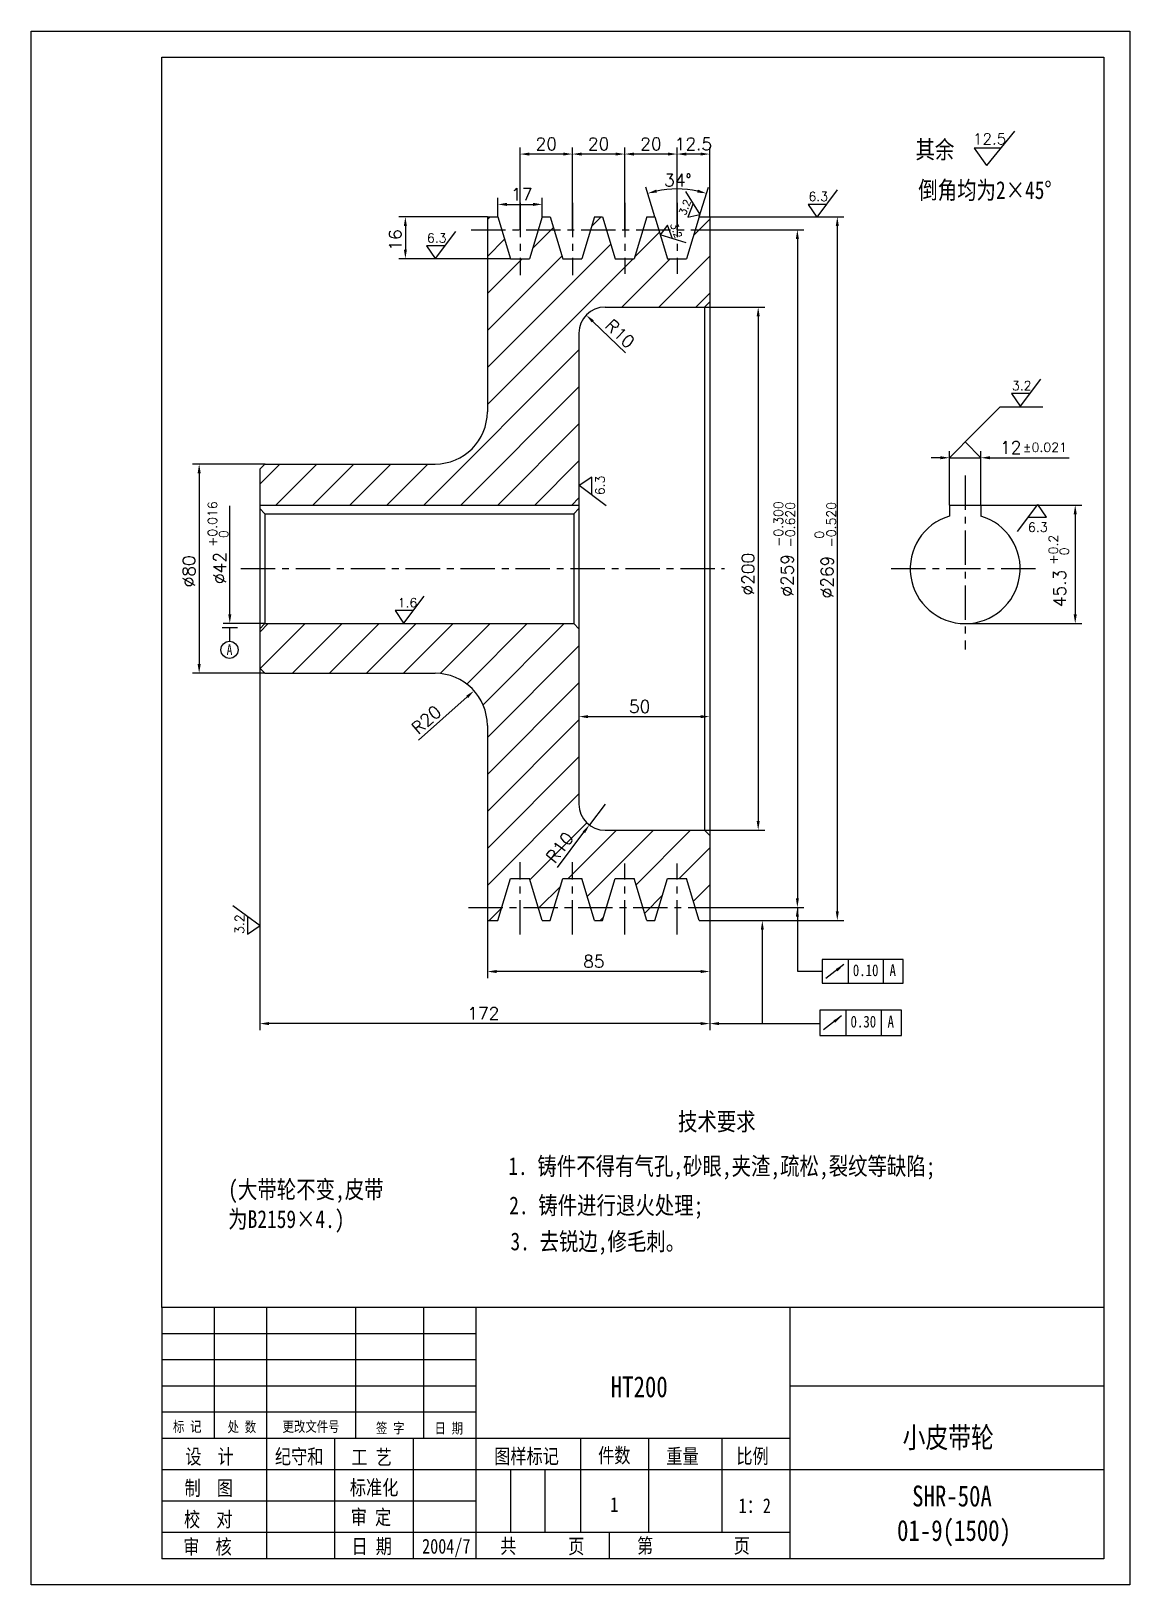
# Model space of a CAD drawing. Extents: x 346 to 766, y 135 to 729.
import ezdxf

# ---------------------------------------------------------------- set-up
doc = ezdxf.new("R2010")
doc.units = 0
doc.header["$LTSCALE"] = 10.5
doc.header["$MEASUREMENT"] = 0
doc.linetypes.add('CENTER', pattern=[2, 1.25, -0.25, 0.25, -0.25])
doc.layers.get('0').update_dxf_attribs({"color": 2, "linetype": 'CONTINUOUS'})
doc.layers.get('DEFPOINTS').update_dxf_attribs({"linetype": 'CONTINUOUS'})
doc.layers.add('PART', color=3, linetype='CONTINUOUS')
doc.layers.add('SMPEN_THICK', color=7, linetype='CONTINUOUS')
doc.styles.add('HZDX', font='', dxfattribs={"width": 0.8, "height": 7.5})
doc.styles.get("Standard").update_dxf_attribs({"font": 'txt.shx', "height": 4.75, "bigfont": 'hzfs.shx'})
doc.styles.get('HZDX').set_extended_font_data('SimSun')
doc.dimstyles.get("Standard").update_dxf_attribs({"dimtxt": 0.18, "dimasz": 0.18, "dimexe": 0.18, "dimexo": 0.0625, "dimgap": 0.09, "dimtad": 0, "dimtih": 1, "dimtoh": 1, "dimdec": 4, "dimzin": 0, "dimdsep": 46, "dimtxsty": 'Standard', "dimcen": 0.09, "dimadec": 0, "dimazin": 0, "dimtfac": 1, "dimtdec": 4, "dimtofl": 0, "dimtmove": 0, "dimatfit": 3, "dimfxl": 1, "dimtolj": 1, "dimtzin": 0, "dimarcsym": 0})

# ---------------------------------------------------------------- blocks, each defined once
blk = doc.blocks.new('*D5')
at = {"layer": 'DEFPOINTS', "color": 0, "transparency": 16777216}
for p in [(593.31, 682.31), (605.81, 658.32), (593.31, 653.32)]:
    blk.add_point(p, dxfattribs=at)
at = {"layer": 'SMPEN_THICK', "color": 2, "lineweight": -2, "transparency": 16777216}
for p, q in [((593.31, 653.32), (593.31, 684.81)), ((605.81, 658.32), (605.81, 684.81)), ((602.31, 682.31), (596.81, 682.31))]:
    blk.add_line(p, q, dxfattribs=at)
at = {"layer": 'SMPEN_THICK', "color": 2, "transparency": 16777216}
for points in [[(596.81, 682.89), (596.81, 681.73), (593.31, 682.31)], [(602.31, 682.89), (602.31, 681.73), (605.81, 682.31)]]:
    blk.add_solid(points, dxfattribs=at)
at = {"layer": 'SMPEN_THICK', "color": 2, "transparency": 16777216, "insert": (599.56, 686.18), "char_height": 4.75, "attachment_point": 5}
blk.add_mtext('\\A1;12.5', dxfattribs=at)
blk = doc.blocks.new('*D6')
at = {"layer": 'DEFPOINTS', "color": 0, "transparency": 16777216}
for p in [(573.31, 682.31), (573.31, 653.32), (593.31, 653.32)]:
    blk.add_point(p, dxfattribs=at)
at = {"layer": 'SMPEN_THICK', "color": 2, "lineweight": -2, "transparency": 16777216}
for p, q in [((573.31, 653.32), (573.31, 684.81)), ((593.31, 653.32), (593.31, 684.81)), ((589.81, 682.31), (576.81, 682.31))]:
    blk.add_line(p, q, dxfattribs=at)
at = {"layer": 'SMPEN_THICK', "color": 2, "transparency": 16777216}
for points in [[(576.81, 682.89), (576.81, 681.73), (573.31, 682.31)], [(589.81, 682.89), (589.81, 681.73), (593.31, 682.31)]]:
    blk.add_solid(points, dxfattribs=at)
at = {"layer": 'SMPEN_THICK', "color": 2, "transparency": 16777216, "insert": (583.31, 686.18), "char_height": 4.75, "attachment_point": 5}
blk.add_mtext('\\A1;20', dxfattribs=at)
blk = doc.blocks.new('*D7')
at = {"layer": 'DEFPOINTS', "color": 0, "transparency": 16777216}
for p in [(553.31, 682.31), (553.31, 653.32), (573.31, 653.32)]:
    blk.add_point(p, dxfattribs=at)
at = {"layer": 'SMPEN_THICK', "color": 2, "lineweight": -2, "transparency": 16777216}
for p, q in [((553.31, 653.32), (553.31, 684.81)), ((573.31, 653.32), (573.31, 684.81)), ((569.81, 682.31), (556.81, 682.31))]:
    blk.add_line(p, q, dxfattribs=at)
at = {"layer": 'SMPEN_THICK', "color": 2, "transparency": 16777216}
for points in [[(556.81, 682.89), (556.81, 681.73), (553.31, 682.31)], [(569.81, 682.89), (569.81, 681.73), (573.31, 682.31)]]:
    blk.add_solid(points, dxfattribs=at)
at = {"layer": 'SMPEN_THICK', "color": 2, "transparency": 16777216, "insert": (563.31, 686.18), "char_height": 4.75, "attachment_point": 5}
blk.add_mtext('\\A1;20', dxfattribs=at)
blk = doc.blocks.new('*D8')
at = {"layer": 'DEFPOINTS', "color": 0, "transparency": 16777216}
for p in [(533.31, 682.31), (533.31, 653.32), (553.31, 653.32)]:
    blk.add_point(p, dxfattribs=at)
at = {"layer": 'SMPEN_THICK', "color": 2, "lineweight": -2, "transparency": 16777216}
for p, q in [((533.31, 653.32), (533.31, 684.81)), ((553.31, 653.32), (553.31, 684.81)), ((549.81, 682.31), (536.81, 682.31))]:
    blk.add_line(p, q, dxfattribs=at)
at = {"layer": 'SMPEN_THICK', "color": 2, "transparency": 16777216}
for points in [[(536.81, 682.89), (536.81, 681.73), (533.31, 682.31)], [(549.81, 682.89), (549.81, 681.73), (553.31, 682.31)]]:
    blk.add_solid(points, dxfattribs=at)
at = {"layer": 'SMPEN_THICK', "color": 2, "transparency": 16777216, "insert": (543.31, 686.18), "char_height": 4.75, "attachment_point": 5}
blk.add_mtext('\\A1;20', dxfattribs=at)
blk = doc.blocks.new('*D9')
at = {"layer": 'DEFPOINTS', "color": 0, "transparency": 16777216}
for p in [(541.81, 663.07), (524.81, 658.32), (541.81, 658.32)]:
    blk.add_point(p, dxfattribs=at)
at = {"layer": 'SMPEN_THICK', "color": 2, "lineweight": -2, "transparency": 16777216}
for p, q in [((524.81, 658.32), (524.81, 665.57)), ((541.81, 658.32), (541.81, 665.57)), ((528.31, 663.07), (538.31, 663.07))]:
    blk.add_line(p, q, dxfattribs=at)
at = {"layer": 'SMPEN_THICK', "color": 2, "transparency": 16777216}
for points in [[(528.31, 663.66), (528.31, 662.49), (524.81, 663.07)], [(538.31, 663.66), (538.31, 662.49), (541.81, 663.07)]]:
    blk.add_solid(points, dxfattribs=at)
at = {"layer": 'SMPEN_THICK', "color": 2, "transparency": 16777216, "insert": (533.96, 666.95), "char_height": 4.75, "attachment_point": 5}
blk.add_mtext('\\A1;17', dxfattribs=at)
blk = doc.blocks.new('*D10')
at = {"layer": 'DEFPOINTS', "color": 0, "transparency": 16777216}
for p in [(520.81, 658.32), (489.47, 642.32), (529.7, 642.32)]:
    blk.add_point(p, dxfattribs=at)
at = {"layer": 'SMPEN_THICK', "color": 2, "lineweight": -2, "transparency": 16777216}
for p, q in [((520.81, 658.32), (486.97, 658.32)), ((489.47, 654.82), (489.47, 645.82)), ((529.7, 642.32), (486.97, 642.32))]:
    blk.add_line(p, q, dxfattribs=at)
at = {"layer": 'SMPEN_THICK', "color": 2, "transparency": 16777216}
for points in [[(488.89, 654.82), (490.05, 654.82), (489.47, 658.32)], [(488.89, 645.82), (490.05, 645.82), (489.47, 642.32)]]:
    blk.add_solid(points, dxfattribs=at)
at = {"layer": 'SMPEN_THICK', "color": 2, "transparency": 16777216, "insert": (485.6, 649.47), "char_height": 4.75, "attachment_point": 5, "rotation": 90}
blk.add_mtext('\\A1;16', dxfattribs=at)
blk = doc.blocks.new('*D11')
at = {"layer": 'DEFPOINTS', "color": 0, "transparency": 16777216}
for p in [(605.81, 653.32), (605.81, 394.32), (639.3, 394.32)]:
    blk.add_point(p, dxfattribs=at)
at = {"layer": 'SMPEN_THICK', "color": 2, "lineweight": -2, "transparency": 16777216}
for p, q in [((605.81, 653.32), (641.8, 653.32)), ((639.3, 649.82), (639.3, 397.82)), ((605.81, 394.32), (641.8, 394.32))]:
    blk.add_line(p, q, dxfattribs=at)
at = {"layer": 'SMPEN_THICK', "color": 2, "transparency": 16777216}
for points in [[(638.72, 649.82), (639.89, 649.82), (639.3, 653.32)], [(638.72, 397.82), (639.89, 397.82), (639.3, 394.32)]]:
    blk.add_solid(points, dxfattribs=at)
at = {"layer": 'SMPEN_THICK', "color": 2, "transparency": 16777216, "insert": (635.43, 521.28), "char_height": 4.75, "attachment_point": 5, "rotation": 90}
blk.add_mtext('\\A1;%%c259', dxfattribs=at)
blk = doc.blocks.new('*D12')
at = {"layer": 'DEFPOINTS', "color": 0, "transparency": 16777216}
for p in [(603.81, 623.82), (603.81, 423.82), (624.33, 423.82)]:
    blk.add_point(p, dxfattribs=at)
at = {"layer": 'SMPEN_THICK', "color": 2, "lineweight": -2, "transparency": 16777216}
for p, q in [((603.81, 623.82), (626.83, 623.82)), ((624.33, 620.32), (624.33, 427.32)), ((603.81, 423.82), (626.83, 423.82))]:
    blk.add_line(p, q, dxfattribs=at)
at = {"layer": 'SMPEN_THICK', "color": 2, "transparency": 16777216}
for points in [[(623.74, 620.32), (624.91, 620.32), (624.33, 623.82)], [(623.74, 427.32), (624.91, 427.32), (624.33, 423.82)]]:
    blk.add_solid(points, dxfattribs=at)
at = {"layer": 'SMPEN_THICK', "color": 2, "transparency": 16777216, "insert": (620.45, 521.72), "char_height": 4.75, "attachment_point": 5, "rotation": 90}
blk.add_mtext('\\A1;%%c200', dxfattribs=at)
blk = doc.blocks.new('*D13')
at = {"layer": 'DEFPOINTS', "color": 0, "transparency": 16777216}
for p in [(605.81, 658.32), (605.81, 389.32), (654.56, 389.32)]:
    blk.add_point(p, dxfattribs=at)
at = {"layer": 'SMPEN_THICK', "color": 2, "lineweight": -2, "transparency": 16777216}
for p, q in [((605.81, 658.32), (657.06, 658.32)), ((654.56, 654.82), (654.56, 392.82)), ((605.81, 389.32), (657.06, 389.32))]:
    blk.add_line(p, q, dxfattribs=at)
at = {"layer": 'SMPEN_THICK', "color": 2, "transparency": 16777216}
for points in [[(653.98, 654.82), (655.14, 654.82), (654.56, 658.32)], [(653.98, 392.82), (655.14, 392.82), (654.56, 389.32)]]:
    blk.add_solid(points, dxfattribs=at)
at = {"layer": 'SMPEN_THICK', "color": 2, "transparency": 16777216, "insert": (650.68, 520.62), "char_height": 4.75, "attachment_point": 5, "rotation": 90}
blk.add_mtext('\\A1;%%c269', dxfattribs=at)
blk = doc.blocks.new('*D14')
at = {"layer": 'DEFPOINTS', "color": 0, "transparency": 16777216}
for p in [(435.85, 563.82), (410.66, 483.82), (435.81, 483.82)]:
    blk.add_point(p, dxfattribs=at)
at = {"layer": 'SMPEN_THICK', "color": 2, "lineweight": -2, "transparency": 16777216}
for p, q in [((435.85, 563.82), (408.16, 563.82)), ((410.66, 560.32), (410.66, 487.32)), ((435.81, 483.82), (408.16, 483.82))]:
    blk.add_line(p, q, dxfattribs=at)
at = {"layer": 'SMPEN_THICK', "color": 2, "transparency": 16777216}
for points in [[(410.07, 560.32), (411.24, 560.32), (410.66, 563.82)], [(410.07, 487.32), (411.24, 487.32), (410.66, 483.82)]]:
    blk.add_solid(points, dxfattribs=at)
at = {"layer": 'SMPEN_THICK', "color": 2, "transparency": 16777216, "insert": (406.78, 522.82), "char_height": 4.75, "attachment_point": 5, "rotation": 90}
blk.add_mtext('\\A1;%%c80', dxfattribs=at)
blk = doc.blocks.new('*D15')
at = {"layer": 'DEFPOINTS', "color": 0, "transparency": 16777216}
for p in [(520.81, 389.32), (605.81, 389.32), (520.81, 369.81)]:
    blk.add_point(p, dxfattribs=at)
at = {"layer": 'SMPEN_THICK', "color": 2, "lineweight": -2, "transparency": 16777216}
for p, q in [((520.81, 389.32), (520.81, 367.31)), ((605.81, 389.32), (605.81, 367.31)), ((602.31, 369.81), (524.31, 369.81))]:
    blk.add_line(p, q, dxfattribs=at)
at = {"layer": 'SMPEN_THICK', "color": 2, "transparency": 16777216}
for points in [[(524.31, 370.4), (524.31, 369.23), (520.81, 369.81)], [(602.31, 370.4), (602.31, 369.23), (605.81, 369.81)]]:
    blk.add_solid(points, dxfattribs=at)
at = {"layer": 'SMPEN_THICK', "color": 2, "transparency": 16777216, "insert": (561.52, 373.69), "char_height": 4.75, "attachment_point": 5}
blk.add_mtext('\\A1;85', dxfattribs=at)
blk = doc.blocks.new('*D16')
at = {"layer": 'DEFPOINTS', "color": 0, "transparency": 16777216}
for p in [(433.81, 485.82), (605.81, 389.32), (433.81, 349.91)]:
    blk.add_point(p, dxfattribs=at)
at = {"layer": 'SMPEN_THICK', "color": 2, "lineweight": -2, "transparency": 16777216}
for p, q in [((433.81, 485.82), (433.81, 347.41)), ((605.81, 389.32), (605.81, 347.41)), ((602.31, 349.91), (437.31, 349.91))]:
    blk.add_line(p, q, dxfattribs=at)
at = {"layer": 'SMPEN_THICK', "color": 2, "transparency": 16777216}
for points in [[(437.31, 350.5), (437.31, 349.33), (433.81, 349.91)], [(602.31, 350.5), (602.31, 349.33), (605.81, 349.91)]]:
    blk.add_solid(points, dxfattribs=at)
at = {"layer": 'SMPEN_THICK', "color": 2, "transparency": 16777216, "insert": (519.26, 353.79), "char_height": 4.75, "attachment_point": 5}
blk.add_mtext('\\A1;172', dxfattribs=at)
blk = doc.blocks.new('*D17')
at = {"layer": 'DEFPOINTS', "color": 0, "transparency": 16777216}
for p in [(555.81, 523.82), (605.81, 523.82), (605.81, 467.26)]:
    blk.add_point(p, dxfattribs=at)
at = {"layer": 'SMPEN_THICK', "color": 2, "lineweight": -2, "transparency": 16777216}
for p, q in [((555.81, 523.82), (555.81, 464.76)), ((605.81, 523.82), (605.81, 464.76)), ((559.31, 467.26), (602.31, 467.26))]:
    blk.add_line(p, q, dxfattribs=at)
at = {"layer": 'SMPEN_THICK', "color": 2, "transparency": 16777216}
for points in [[(559.31, 467.84), (559.31, 466.67), (555.81, 467.26)], [(602.31, 467.84), (602.31, 466.67), (605.81, 467.26)]]:
    blk.add_solid(points, dxfattribs=at)
at = {"layer": 'SMPEN_THICK', "color": 2, "transparency": 16777216, "insert": (579, 471.13), "char_height": 4.75, "attachment_point": 5}
blk.add_mtext('\\A1;50', dxfattribs=at)
blk = doc.blocks.new('*D18')
at = {"layer": 'DEFPOINTS', "color": 0, "transparency": 16777216}
for p in [(565.81, 433.82), (559.79, 425.83)]:
    blk.add_point(p, dxfattribs=at)
at = {"layer": 'SMPEN_THICK', "color": 2, "lineweight": -2, "transparency": 16777216}
for p, q in [((565.81, 433.82), (559.79, 425.83)), ((547.59, 409.61), (557.69, 423.03))]:
    blk.add_line(p, q, dxfattribs=at)
at = {"layer": 'SMPEN_THICK', "color": 2, "transparency": 16777216}
blk.add_solid([(557.22, 423.38), (558.16, 422.68), (559.79, 425.83)], dxfattribs=at)
at = {"layer": 'SMPEN_THICK', "color": 2, "transparency": 16777216, "insert": (548.49, 417.25), "char_height": 4.75, "attachment_point": 5, "rotation": 53.04412}
blk.add_mtext('\\A1;R10', dxfattribs=at)
blk = doc.blocks.new('*D19')
at = {"layer": 'DEFPOINTS', "color": 0, "transparency": 16777216}
for p in [(515.71, 477.15), (500.81, 463.82)]:
    blk.add_point(p, dxfattribs=at)
at = {"layer": 'SMPEN_THICK', "color": 2, "lineweight": -2, "transparency": 16777216}
blk.add_line((494.52, 458.2), (513.1, 474.82), dxfattribs=at)
at = {"layer": 'SMPEN_THICK', "color": 2, "transparency": 16777216}
blk.add_solid([(512.71, 475.25), (513.49, 474.38), (515.71, 477.15)], dxfattribs=at)
at = {"layer": 'SMPEN_THICK', "color": 2, "transparency": 16777216, "insert": (497.48, 466.04), "char_height": 4.75, "attachment_point": 5, "rotation": 41.8118}
blk.add_mtext('\\A1;R20', dxfattribs=at)
blk = doc.blocks.new('*D20')
at = {"layer": 'DEFPOINTS', "color": 0, "transparency": 16777216}
for p in [(558.6, 620.75), (565.81, 613.82)]:
    blk.add_point(p, dxfattribs=at)
at = {"layer": 'SMPEN_THICK', "color": 2, "lineweight": -2, "transparency": 16777216}
blk.add_line((573.65, 606.27), (561.12, 618.33), dxfattribs=at)
at = {"layer": 'SMPEN_THICK', "color": 2, "transparency": 16777216}
blk.add_solid([(561.53, 618.75), (560.72, 617.91), (558.6, 620.75)], dxfattribs=at)
at = {"layer": 'SMPEN_THICK', "color": 2, "transparency": 16777216, "insert": (571.54, 613.68), "char_height": 4.75, "attachment_point": 5, "rotation": 316.10186}
blk.add_mtext('\\A1;R10', dxfattribs=at)

msp = doc.modelspace()

# ---------------------------------------------------------------- hatches: boundary and pattern name
at = {"layer": 'SMPEN_THICK'}
h = msp.add_hatch(dxfattribs=at)
h.set_pattern_fill('ANSI31', color=256, scale=80, style=0)
h.set_pattern_definition([(45, (0, 37.507), (-7.07107, 7.07107), [])])
h.paths.add_polyline_path([(565.80521, 623.81902), (603.80521, 623.81902), (605.80521, 625.81902), (605.80521, 653.31902), (600.27656, 653.31902), (596.91352, 642.31902), (589.6969, 642.31902), (586.9254, 651.38421), (586.90662, 651.38997), (586.91863, 651.40634), (586.33387, 653.31902), (580.27656, 653.31902), (576.91352, 642.31902), (569.6969, 642.31902), (566.33387, 653.31902), (560.27656, 653.31902), (556.91352, 642.31902), (549.6969, 642.31902), (546.33387, 653.31902), (540.27656, 653.31902), (536.91352, 642.31902), (529.6969, 642.31902), (526.33387, 653.31902), (520.80521, 653.31902), (520.80521, 583.81902, -0.414213562), (500.80521, 563.81902), (435.80521, 563.81902), (433.80521, 561.81902), (433.80521, 548.11902), (555.80521, 548.11902), (555.80521, 613.81902, -0.414213562)])
h.paths.add_polyline_path([(520.80521, 463.81902), (520.80521, 394.31902), (526.33387, 394.31902), (529.6969, 405.31902), (536.91352, 405.31902), (540.27656, 394.31902), (546.33387, 394.31902), (549.6969, 405.31902), (556.91352, 405.31902), (560.27656, 394.31902), (566.33387, 394.31902), (569.6969, 405.31902), (576.91352, 405.31902), (580.27656, 394.31902), (586.33387, 394.31902), (589.6969, 405.31902), (596.91352, 405.31902), (600.27656, 394.31902), (605.80521, 394.31902), (605.80521, 421.81902), (603.80521, 423.81902), (565.80521, 423.81902, -0.414213562), (555.80521, 433.81902), (555.80521, 500.81902), (553.80521, 502.81902), (435.80521, 502.81902), (433.80521, 500.81902), (433.80521, 485.81902), (435.80521, 483.81902), (500.80521, 483.81902, -0.414213562)])
h.paths.add_polyline_path([(520.80521, 394.31902), (520.80521, 389.31902), (524.80521, 389.31902), (526.33387, 394.31902)])
h.paths.add_polyline_path([(544.80521, 389.31902), (546.33387, 394.31902), (540.27656, 394.31902), (541.80521, 389.31902)])
h.paths.add_polyline_path([(564.80521, 389.31902), (566.33387, 394.31902), (560.27656, 394.31902), (561.80521, 389.31902)])
h.paths.add_polyline_path([(584.80521, 389.31902), (586.33387, 394.31902), (580.27656, 394.31902), (581.80521, 389.31902)])
h.paths.add_polyline_path([(605.80521, 389.31902), (605.80521, 394.31902), (600.27656, 394.31902), (601.80521, 389.31902)])
h.paths.add_polyline_path([(605.80521, 653.31902), (605.80521, 658.31902), (601.80521, 658.31902), (600.27656, 653.31902)])
h.paths.add_polyline_path([(586.33387, 653.31902), (584.80521, 658.31902), (581.80521, 658.31902), (580.27656, 653.31902)])
h.paths.add_polyline_path([(566.33387, 653.31902), (564.80521, 658.31902), (561.80521, 658.31902), (560.27656, 653.31902)])
h.paths.add_polyline_path([(541.80521, 658.31902), (540.27656, 653.31902), (546.33387, 653.31902), (544.80521, 658.31902)])
h.paths.add_polyline_path([(520.80521, 658.31902), (520.80521, 653.31902), (526.33387, 653.31902), (524.80521, 658.31902)])

# ---------------------------------------------------------------- linework, layer by layer
for p, q in [((722.24457, 691.09477), (711.5818, 677.99018)), ((706.81924, 684.51071), (711.5818, 677.99018)), ((716.88734, 684.51071), (706.81924, 684.51071)), ((596.54437, 668.05147), (602.00745, 659.271)), ((654.44959, 668.58084), (646.7223, 658.21812)), ((599.43689, 663.4025), (597.41259, 658.23697)), ((643.42322, 663.09412), (646.7223, 658.21812)), ((650.35824, 663.09412), (643.42322, 663.09412)), ((589.69351, 655.18671), (586.90662, 651.38997)), ((591.55811, 649.96141), (589.69351, 655.18671)), ((597.41259, 658.23697), (602.00745, 659.271)), ((508.63162, 652.72405), (500.90433, 642.36133)), ((596.79219, 648.35392), (586.90662, 651.38997)), ((497.60525, 647.23733), (500.90433, 642.36133)), ((504.54028, 647.23733), (497.60525, 647.23733)), ((732.20076, 596.2605), (724.47347, 585.89778)), ((728.10942, 590.77379), (721.17439, 590.77379)), ((721.17439, 590.77379), (724.47347, 585.89778)), ((560.73019, 558.85323), (555.85418, 555.55414)), ((560.73019, 551.9182), (560.73019, 558.85323)), ((566.21691, 547.82686), (555.85418, 555.55414)), ((723.49116, 537.96376), (731.21844, 548.32648)), ((734.51752, 543.45047), (731.21844, 548.32648)), ((727.5825, 543.45047), (734.51752, 543.45047)), ((496.53619, 513.31598), (488.8089, 502.95326)), ((485.50982, 507.82926), (488.8089, 502.95326)), ((492.44484, 507.82926), (485.50982, 507.82926)), ((423.58002, 395.07882), (433.94274, 387.35154)), ((429.06674, 390.98748), (429.06674, 384.05245)), ((429.06674, 384.05245), (433.94274, 387.35154))]:
    msp.add_line(p, q)
at = {"color": 2, "linetype": 'ByBlock'}
for p, q in [((584.80521, 658.31902), (581.33192, 669.67965)), ((601.80521, 658.31902), (605.27851, 669.67965)), ((693.93752, 566.22335), (690.43752, 566.22335)), ((697.43752, 548.11902), (697.43752, 568.72335)), ((697.43752, 566.22335), (709.43752, 566.22335)), ((709.43752, 548.11902), (709.43752, 568.72335)), ((712.93752, 566.22335), (743.20953, 566.22335)), ((422.36299, 506.31902), (422.36299, 547.88987)), ((709.43752, 548.11902), (748.00525, 548.11902)), ((745.50525, 544.61902), (745.50525, 506.31902)), ((435.80521, 502.81902), (419.86299, 502.81902)), ((703.43752, 502.81902), (748.00525, 502.81902))]:
    msp.add_line(p, q, dxfattribs=at)
msp.add_arc((593.30521, 630.51678), 38.45229, 78.21697132, 101.78302868, dxfattribs=at)
for points in [[(585.59801, 667.59377), (585.30803, 668.72383), (582.06285, 667.28889)], [(601.30239, 668.72383), (601.01242, 667.59377), (604.54758, 667.28889)], [(693.93752, 566.80669), (693.93752, 565.64002), (697.43752, 566.22335)], [(712.93752, 566.80669), (712.93752, 565.64002), (709.43752, 566.22335)], [(744.92192, 544.61902), (746.08858, 544.61902), (745.50525, 548.11902)], [(421.77965, 506.31902), (422.94632, 506.31902), (422.36299, 502.81902)], [(744.92192, 506.31902), (746.08858, 506.31902), (745.50525, 502.81902)]]:
    msp.add_solid(points, dxfattribs=at)
at = {"layer": 'DEFPOINTS', "color": 0, "linetype": 'ByBlock'}
for p in [(589.5084, 668.78116), (584.80521, 658.31902), (601.80521, 658.31902), (589.6969, 642.31902), (596.91352, 642.31902), (709.43752, 566.22335), (697.43752, 548.11902), (709.43752, 548.11902), (709.43752, 548.11902), (709.43752, 548.11902), (435.80521, 544.81902), (435.80521, 502.81902), (703.43752, 502.81902), (703.43752, 500.81902), (745.50525, 502.81902)]:
    msp.add_point(p, dxfattribs=at)
at = {"layer": 'PART', "color": 6, "linetype": 'Continuous'}
for p, q in [((346.40753, 729.32701), (766.40753, 729.32701)), ((766.40753, 729.32701), (766.40753, 135.32701)), ((766.40753, 135.32701), (346.40753, 135.32701))]:
    msp.add_line(p, q, dxfattribs=at)
at = {"layer": 'PART', "linetype": 'Continuous'}
for p, q in [((416.40753, 241.32701), (416.40753, 191.32701)), ((436.40753, 241.32701), (436.40753, 145.32701)), ((470.40753, 241.32701), (470.40753, 191.32701)), ((496.40753, 241.32701), (496.40753, 191.32701)), ((516.40753, 241.32701), (516.40753, 145.32701)), ((636.40753, 241.32701), (636.40753, 145.32701)), ((756.40753, 211.32701), (636.40753, 211.32701)), ((462.40753, 191.32701), (462.40753, 145.32701)), ((492.40753, 191.32701), (492.40753, 145.32701)), ((556.40753, 191.32701), (556.40753, 155.32701)), ((582.40753, 191.32701), (582.40753, 155.32701)), ((610.40753, 191.32701), (610.40753, 155.32701)), ((529.60753, 179.32701), (529.60753, 155.32701)), ((542.80753, 179.32701), (542.80753, 155.32701)), ((756.40753, 179.32701), (636.40753, 179.32701)), ((567.36308, 155.32701), (567.36308, 145.32701))]:
    msp.add_line(p, q, dxfattribs=at)
at = {"layer": 'SMPEN_THICK', "color": 6}
msp.add_line((346.40753, 135.32701), (346.40753, 729.32701), dxfattribs=at)
at = {"layer": 'SMPEN_THICK', "color": 4}
for p, q in [((396.40753, 719.32701), (756.40753, 719.32701)), ((396.40753, 241.32701), (396.40753, 719.32701)), ((756.40753, 719.32701), (756.40753, 145.32701)), ((520.80521, 658.31902), (520.80521, 583.81902)), ((520.80521, 658.31902), (524.80521, 658.31902)), ((524.80521, 658.31902), (529.6969, 642.31902)), ((541.80521, 658.31902), (536.91352, 642.31902)), ((541.80521, 658.31902), (544.80521, 658.31902)), ((544.80521, 658.31902), (549.6969, 642.31902)), ((561.80521, 658.31902), (556.91352, 642.31902)), ((561.80521, 658.31902), (564.80521, 658.31902)), ((564.80521, 658.31902), (569.6969, 642.31902)), ((581.80521, 658.31902), (576.91352, 642.31902)), ((581.80521, 658.31902), (584.80521, 658.31902)), ((584.80521, 658.31902), (589.6969, 642.31902)), ((601.80521, 658.31902), (596.91352, 642.31902)), ((601.80521, 658.31902), (605.80521, 658.31902)), ((605.80521, 658.31902), (605.80521, 389.31902)), ((529.6969, 642.31902), (536.91352, 642.31902)), ((549.6969, 642.31902), (556.91352, 642.31902)), ((569.6969, 642.31902), (576.91352, 642.31902)), ((589.6969, 642.31902), (596.91352, 642.31902)), ((565.80521, 623.81902), (603.80521, 623.81902)), ((603.80521, 623.81902), (605.80521, 625.81902)), ((603.80521, 623.81902), (603.80521, 423.81902)), ((555.80521, 613.81902), (555.80521, 433.81902)), ((433.80521, 561.81902), (435.80521, 563.81902)), ((433.80521, 561.81902), (433.80521, 502.81902)), ((435.80521, 563.81902), (500.80521, 563.81902)), ((433.80521, 548.11902), (555.80521, 548.11902)), ((433.80521, 546.81902), (435.80521, 544.81902)), ((555.80521, 546.81902), (553.80521, 544.81902)), ((697.43752, 548.11902), (709.43752, 548.11902)), ((697.43752, 548.11902), (697.43752, 543.94364)), ((709.43752, 548.11902), (709.43752, 543.94364)), ((435.80521, 544.81902), (553.80521, 544.81902)), ((435.80521, 544.81902), (435.80521, 502.81902)), ((553.80521, 544.81902), (553.80521, 502.81902)), ((419.39269, 501.35529), (425.31335, 501.35529)), ((433.80521, 502.81902), (433.80521, 485.81902)), ((433.80521, 500.81902), (435.80521, 502.81902)), ((435.80521, 502.81902), (553.80521, 502.81902)), ((555.80521, 500.81902), (553.80521, 502.81902)), ((433.80521, 485.81902), (435.80521, 483.81902)), ((435.80521, 483.81902), (500.80521, 483.81902)), ((520.80521, 463.81902), (520.80521, 389.31902)), ((565.80521, 423.81902), (603.80521, 423.81902)), ((603.80521, 423.81902), (605.80521, 421.81902)), ((524.80521, 389.31902), (529.6969, 405.31902)), ((529.6969, 405.31902), (536.91352, 405.31902)), ((541.80521, 389.31902), (536.91352, 405.31902)), ((544.80521, 389.31902), (549.6969, 405.31902)), ((549.6969, 405.31902), (556.91352, 405.31902)), ((561.80521, 389.31902), (556.91352, 405.31902)), ((564.80521, 389.31902), (569.6969, 405.31902)), ((569.6969, 405.31902), (576.91352, 405.31902)), ((581.80521, 389.31902), (576.91352, 405.31902)), ((584.80521, 389.31902), (589.6969, 405.31902)), ((589.6969, 405.31902), (596.91352, 405.31902)), ((601.80521, 389.31902), (596.91352, 405.31902)), ((520.80521, 389.31902), (524.80521, 389.31902)), ((541.80521, 389.31902), (544.80521, 389.31902)), ((561.80521, 389.31902), (564.80521, 389.31902)), ((581.80521, 389.31902), (584.80521, 389.31902)), ((601.80521, 389.31902), (605.80521, 389.31902)), ((396.40753, 241.32701), (396.40753, 145.32701)), ((756.40753, 241.32701), (396.40753, 241.32701)), ((756.40753, 145.32701), (396.40753, 145.32701))]:
    msp.add_line(p, q, dxfattribs=at)
at = {"layer": 'SMPEN_THICK', "linetype": 'CENTER'}
for p, q in [((533.30521, 663.68674), (533.30521, 635.97393)), ((553.30521, 663.68674), (553.30521, 635.97393)), ((573.30521, 663.68674), (573.30521, 636.50329)), ((593.30521, 663.68674), (593.30521, 636.50329)), ((514.6254, 653.31902), (614.37018, 653.31902)), ((703.43752, 559.4058), (703.43752, 492.9596)), ((426.58133, 523.81902), (611.44845, 523.81902)), ((675.16069, 523.81902), (732.37757, 523.81902)), ((533.30521, 383.9513), (533.30521, 411.66412)), ((553.30521, 383.9513), (553.30521, 411.66412)), ((573.30521, 383.9513), (573.30521, 411.13476)), ((593.30521, 383.9513), (593.30521, 411.13476)), ((513.55722, 394.31902), (614.37018, 394.31902))]:
    msp.add_line(p, q, dxfattribs=at)
at = {"layer": 'SMPEN_THICK'}
for p, q in [((707.19923, 576.06585), (716.84017, 585.70118)), ((716.84017, 585.70118), (733.14338, 585.70118)), ((697.43752, 566.22335), (707.19923, 576.06585)), ((709.43752, 566.22335), (703.41177, 572.24705)), ((422.25094, 501.35529), (422.25094, 496.0521)), ((679.70468, 374.45861), (648.76976, 374.45861)), ((648.76976, 374.45861), (648.76976, 365.40342)), ((658.68943, 374.45861), (658.68943, 365.40342)), ((672.10451, 374.45861), (672.10451, 365.40342)), ((679.70468, 365.40342), (679.70468, 374.45861)), ((648.76976, 365.40342), (679.70468, 365.40342)), ((679.05992, 355.06405), (647.89127, 355.06405)), ((647.89127, 355.06405), (647.89127, 345.40072)), ((657.81094, 355.06405), (657.81094, 345.40072)), ((671.34288, 355.06405), (671.34288, 345.40072)), ((679.05992, 345.40072), (679.05992, 355.06405)), ((647.89127, 345.40072), (679.05992, 345.40072)), ((516.40753, 231.32701), (396.40753, 231.32701)), ((516.40753, 221.32701), (396.40753, 221.32701)), ((516.40753, 211.32701), (396.40753, 211.32701)), ((516.40753, 201.32701), (396.40753, 201.32701)), ((636.40753, 191.32701), (396.40753, 191.32701)), ((636.40753, 179.32701), (396.40753, 179.32701)), ((516.40753, 167.32701), (396.40753, 167.32701)), ((636.40753, 155.32701), (396.40753, 155.32701))]:
    msp.add_line(p, q, dxfattribs=at)
at = {"layer": 'SMPEN_THICK', "color": 2}
for points in [[(625.90215, 385.76543), (625.90215, 349.91475)], [(609.30521, 349.91475), (647.77568, 349.91475)]]:
    msp.add_lwpolyline(points, dxfattribs=at)
at = {"layer": 'SMPEN_THICK'}
msp.add_circle((422.25094, 492.78553), 3.26657, dxfattribs=at)
at = {"layer": 'SMPEN_THICK', "color": 4}
for centre, radius, start, end in [((565.80521, 613.81902), 10, 90, 180), ((500.80521, 583.81902), 20, 270, 0), ((703.43752, 523.81902), 21, 106.6015496, 73.3984504), ((500.80521, 463.81902), 20, 0, 90), ((565.80521, 433.81902), 10, 180, 270)]:
    msp.add_arc(centre, radius, start, end, dxfattribs=at)
at = {"layer": 'SMPEN_THICK', "color": 2}
for points in [[(625.31881, 385.76543), (625.90215, 389.26543), (626.48548, 385.76543)], [(609.30521, 349.33142), (605.80521, 349.91475), (609.30521, 350.49808)]]:
    msp.add_solid(points, dxfattribs=at)

# ---------------------------------------------------------------- texts
for s, height, p in [('12.5', 4.2, (706.48689, 686.01296)), ('6.3', 3.5, (643.5332, 664.34599)), ('6.3', 3.5, (497.71523, 648.4892)), ('3.2', 3.5, (721.28437, 592.02566)), ('6.3', 3.5, (727.46109, 537.91996)), ('1.6', 3.5, (486.51811, 509.08113))]:
    msp.add_text(s, height=height).set_placement(p)
for s, height, rotation, p in [('3.2', 2.8, 68.60048881, (596.51224, 658.6843)), ('3.2', 2.8, 289.63844998, (590.66632, 655.44044)), ('6.3', 3.5, 90, (565.60197, 551.89512)), ('3.2', 3.5, 90, (427.81487, 384.16243))]:
    msp.add_text(s, height=height, rotation=rotation).set_placement(p)
at = {"color": 2, "linetype": 'ByBlock', "insert": (593.65244, 672.34263), "char_height": 4.75, "attachment_point": 5}
msp.add_mtext('34%%d', dxfattribs=at)
at = {"layer": 'SMPEN_THICK', "style": 'HZDX', "width": 0.8}
for s, height, p in [('其余', 6.804, (684.45132, 680.60956)), ('倒角均为2×45%%D', 6.804, (685.51913, 665.13528)), ('A', 4, (421.16115, 490.85811)), ('0.10', 4.5, (660.50055, 368.05144)), ('A', 4.5, (674.53273, 368.05144)), ('0.30', 4.5, (659.62207, 348.41362)), ('A', 4.5, (673.77111, 348.41362)), ('技术要求', 6.804, (593.65352, 309.03808)), ('1. 铸件不得有气孔,砂眼,夹渣,疏松,裂纹等缺陷;', 6.804, (528.81628, 292.02953)), ('2. 铸件进行退火处理;', 6.804, (529.16188, 277.02013)), ('3. 去锐边,修毛刺。', 6.804, (529.64363, 263.24582)), ('HT200', 8, (567.97326, 207.08261)), ('标 记', 4, (400.64118, 193.86809)), ('处 数', 4, (421.52558, 193.73999)), ('更改文件号', 4, (442.50459, 193.86987)), ('签 字', 4, (478.23256, 193.26159)), ('日 期', 4, (500.61022, 193.21803)), ('小皮带轮', 8, (679.50346, 187.70813)), ('设  计', 5.67, (405.35413, 181.56511)), ('纪守和', 5.67, (439.58627, 181.56511)), ('工 艺', 5.67, (468.83761, 181.30639)), ('图样标记', 5.67, (523.40164, 181.703)), ('件数', 5.67, (563.14362, 182.00025)), ('重量', 5.67, (589.20579, 181.70387)), ('比例', 5.67, (615.97698, 181.74085)), ('制  图', 5.67, (405.05761, 169.50122)), ('标准化', 5.67, (468.24458, 169.72401)), ('SHR-50A', 8, (683.16454, 165.31828)), ('1', 5.67, (567.78337, 163.23395)), ('1：2', 5.67, (616.82781, 162.76412)), ('校  对', 5.67, (404.85387, 157.54357)), ('审 定', 5.67, (468.57808, 158.40065)), ('01-9(1500)', 8, (677.40371, 152.14778)), ('审  核', 5.67, (404.55735, 147.07785)), ('日 期', 5.67, (468.8501, 147.28729)), ('2004/7', 5.67, (495.85546, 147.28729)), ('共', 5.67, (525.70755, 147.39122)), ('页', 5.67, (551.72351, 147.26152)), ('第', 5.67, (578.04284, 147.46517)), ('页', 5.67, (614.97352, 147.46517))]:
    msp.add_text(s, height=height, dxfattribs=at).set_placement(p)
at = {"layer": 'SMPEN_THICK', "color": 2}
for s, height, p in [('12', 4.75, (716.79265, 567.77793)), ('%%p0.021', 3.5, (725.51589, 568.47349))]:
    msp.add_text(s, height=height, dxfattribs=at).set_placement(p)
for s, height, p in [('+0.016', 3.5, (417.4979, 532.17018)), ('-0.300', 3.5, (633.81405, 532.17018)), ('-0.620', 3.5, (638.32531, 531.93437)), ('-0.520', 3.5, (653.98884, 531.93437)), ('0', 3.5, (421.74368, 535.51633)), (' 0', 3.5, (649.47758, 532.17018)), ('+0.2', 3.5, (738.87481, 525.37469)), ('∅42', 4.75, (420.90998, 517.98059)), ('0', 3.5, (743.05878, 528.92443)), ('45.3', 4.75, (741.92506, 509.13968))]:
    msp.add_text(s, height=height, rotation=90, dxfattribs=at).set_placement(p)
at = {"layer": 'SMPEN_THICK', "insert": (421.76467, 289.91376), "char_height": 6.804, "width": 102.1754, "attachment_point": 1, "style": 'HZDX'}
msp.add_mtext('(大带轮不变,皮带\\P为B2159×4.)', dxfattribs=at)

# ---------------------------------------------------------------- dimensions: what is measured, and where the dimension line sits
at = {"layer": 'SMPEN_THICK'}
for base, p1, p2, picture, middle in [((533.30521, 682.30976), (553.30521, 653.31902), (533.30521, 653.31902), '*D8', (543.30521, 686.18476)), ((553.30521, 682.30976), (573.30521, 653.31902), (553.30521, 653.31902), '*D7', (563.30521, 686.18476)), ((573.30521, 682.30976), (593.30521, 653.31902), (573.30521, 653.31902), '*D6', (583.30521, 686.18476))]:
    dim = msp.add_linear_dim(base=base, p1=p1, p2=p2, dimstyle='Standard', override={"dimtxt": 5, "dimasz": 3.5, "dimexe": 2.5, "dimexo": 0, "dimgap": 1.5, "dimtad": 1, "dimtih": 0, "dimtoh": 0, "dimzin": 8, "dimclrd": 2, "dimclre": 2, "dimclrt": 2, "dimtm": 0.115, "dimtfac": 0.66667, "dimtofl": 1, "dimatfit": 1, "dimtvp": 5, "dimtzin": 8}, dxfattribs=at)
    dim.commit()
    dim.dimension.update_dxf_attribs({"geometry": picture, "text_midpoint": middle})
for base, p1, p2, picture, middle in [((593.30521, 682.30976), (605.80521, 658.31902), (593.30521, 653.31902), '*D5', (599.55521, 682.30976)), ((541.80521, 663.0749), (524.80521, 658.31902), (541.80521, 658.31902), '*D9', (533.95615, 663.0749)), ((605.80521, 467.25773), (555.80521, 523.81902), (605.80521, 523.81902), '*D17', (579.00289, 467.25773)), ((433.80521, 349.91475), (605.80521, 389.31902), (433.80521, 485.81902), '*D16', (519.25896, 349.91475)), ((520.80521, 369.81486), (605.80521, 389.31902), (520.80521, 389.31902), '*D15', (561.52145, 369.81486))]:
    dim = msp.add_linear_dim(base=base, p1=p1, p2=p2, dimstyle='Standard', override={"dimtxt": 5, "dimasz": 3.5, "dimexe": 2.5, "dimexo": 0, "dimgap": 1.5, "dimtad": 1, "dimtih": 0, "dimtoh": 0, "dimzin": 8, "dimclrd": 2, "dimclre": 2, "dimclrt": 2, "dimtm": 0.115, "dimtfac": 0.66667, "dimtofl": 1, "dimatfit": 1, "dimtvp": 5, "dimtzin": 8}, dxfattribs=at)
    dim.commit()
    dim.dimension.update_dxf_attribs({"geometry": picture, "text_midpoint": middle, "dimtype": 160})
dim = msp.add_linear_dim(base=(489.47051, 642.31902), p1=(520.80521, 658.31902), p2=(529.6969, 642.31902), angle=90, dimstyle='Standard', override={"dimtxt": 5, "dimasz": 3.5, "dimexe": 2.5, "dimexo": 0, "dimgap": 1.5, "dimtad": 1, "dimtih": 0, "dimtoh": 0, "dimzin": 8, "dimclrd": 2, "dimclre": 2, "dimclrt": 2, "dimtm": 0.115, "dimtfac": 0.66667, "dimtofl": 1, "dimatfit": 1, "dimtvp": 5, "dimtzin": 8}, dxfattribs=at)
dim.commit()
dim.dimension.update_dxf_attribs({"geometry": '*D10', "text_midpoint": (489.47051, 649.4665), "dimtype": 160})
for base, p1, p2, picture, middle in [((654.55864, 389.31902), (605.80521, 658.31902), (605.80521, 389.31902), '*D13', (654.55864, 520.61766)), ((639.30426, 394.31902), (605.80521, 653.31902), (605.80521, 394.31902), '*D11', (639.30426, 521.28051)), ((624.32671, 423.81902), (603.80521, 623.81902), (603.80521, 423.81902), '*D12', (624.32671, 521.71856)), ((410.65623, 483.81902), (435.85253, 563.81902), (435.80521, 483.81902), '*D14', (410.65623, 522.81652))]:
    dim = msp.add_linear_dim(base=base, p1=p1, p2=p2, angle=90, text='%%c<>', dimstyle='Standard', override={"dimtxt": 5, "dimasz": 3.5, "dimexe": 2.5, "dimexo": 0, "dimgap": 1.5, "dimtad": 1, "dimtih": 0, "dimtoh": 0, "dimzin": 8, "dimclrd": 2, "dimclre": 2, "dimclrt": 2, "dimtm": 0.115, "dimtfac": 0.66667, "dimtofl": 1, "dimatfit": 1, "dimtvp": 5, "dimtzin": 8}, dxfattribs=at)
    dim.commit()
    dim.dimension.update_dxf_attribs({"geometry": picture, "text_midpoint": middle, "dimtype": 160})
for center, mpoint, picture, middle in [((565.80521, 613.81902), (558.59948, 620.75281), '*D20', (568.85641, 610.88298)), ((500.80521, 463.81902), (515.71199, 477.15274), '*D19', (500.06157, 463.15385))]:
    dim = msp.add_radius_dim(center=center, mpoint=mpoint, dimstyle='Standard', override={"dimtxt": 5, "dimasz": 3.5, "dimexe": 2.5, "dimexo": 0, "dimgap": 1.5, "dimtad": 1, "dimtih": 0, "dimtoh": 0, "dimzin": 8, "dimclrd": 2, "dimclre": 2, "dimclrt": 2, "dimtm": 0.115, "dimtfac": 0.66667, "dimtofl": 1, "dimtmove": 1, "dimtvp": 5, "dimtzin": 8}, dxfattribs=at)
    dim.commit()
    dim.dimension.update_dxf_attribs({"geometry": picture, "text_midpoint": middle, "dimtype": 164})
dim = msp.add_radius_dim(center=(565.80521, 433.81902), mpoint=(559.79321, 425.82804), dimstyle='Standard', override={"dimtxt": 5, "dimasz": 3.5, "dimexe": 2.5, "dimexo": 0, "dimgap": 1.5, "dimtad": 1, "dimtih": 0, "dimtoh": 0, "dimzin": 8, "dimclrd": 2, "dimclre": 2, "dimclrt": 2, "dimtm": 0.115, "dimtfac": 0.66667, "dimtofl": 1, "dimtmove": 1, "dimtvp": 5, "dimtzin": 8}, dxfattribs=at)
dim.commit()
dim.dimension.update_dxf_attribs({"geometry": '*D18', "text_midpoint": (551.58934, 414.92367)})

# ---------------------------------------------------------------- leaders
at = {"layer": 'SMPEN_THICK', "color": 2}
for points in [[(639.30426, 394.31902), (639.30426, 369.93102), (648.76976, 369.93102)], [(657.0746, 372.46713), (650.1539, 367.16435)], [(656.19611, 352.82932), (649.27541, 347.52653)]]:
    msp.add_leader(points, dimstyle='Standard', override={"dimtxt": 5, "dimasz": 3.5, "dimexe": 2.5, "dimexo": 0, "dimgap": 1.5, "dimtad": 1, "dimtih": 0, "dimtoh": 0, "dimzin": 8, "dimclrd": 2, "dimclre": 2, "dimclrt": 2, "dimtm": 0.115, "dimtfac": 0.66667, "dimtofl": 1, "dimtvp": 5, "dimtzin": 8}, dxfattribs=at)

doc.saveas('drawing.dxf')
